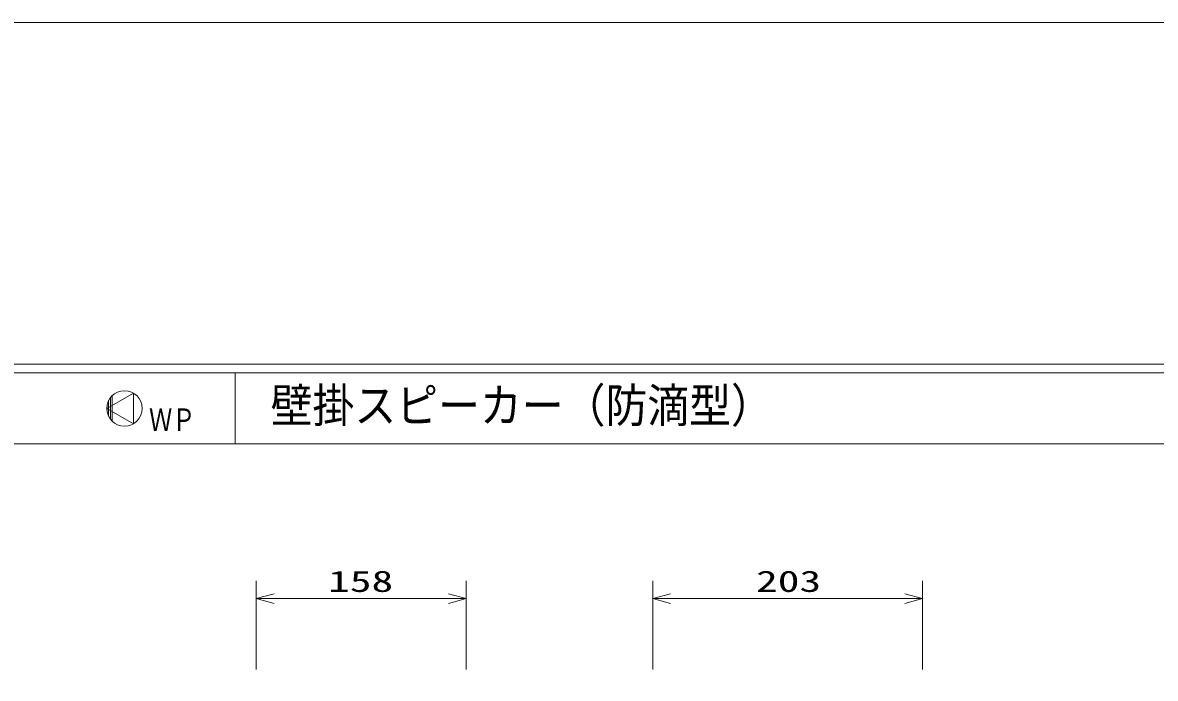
# Model space of a CAD drawing. Units: millimetres on the paper. Extents: x -401 to 401, y -280 to 280.
# Drawn here: x 130 to 257.9, y 205.6 to 279.5 of the extents above; entities that cross this region are included whole.
import ezdxf
from ezdxf.enums import TextEntityAlignment as Align

# ---------------------------------------------------------------- set-up
doc = ezdxf.new("R2010")
doc.units = ezdxf.units.MM
for name, color, linetype, lineweight in [('0-0_HOJO', 134, 'Continuous', 9), ('0-3_WAKU-M', 7, 'Continuous', 9), ('0-4_(J)SP', 7, 'Continuous', 9), ('0-6_SUNPO', 7, 'Continuous', 9), ('0-7_MOJI1', 7, 'Continuous', 9)]:
    doc.layers.add(name, color=color, linetype=linetype, lineweight=lineweight)
doc.styles.add('ＭＳ ゴシック', font='')
doc.styles.get('ＭＳ ゴシック').set_extended_font_data('MS Gothic')

# ---------------------------------------------------------------- blocks, each defined once
blk = doc.blocks.new('_OPEN30')
at = {"layer": '0-6_SUNPO'}
blk.add_line((0, 0), (-1, 0), dxfattribs=at)
blk.add_lwpolyline([(-1, 0.2679), (0, 0), (-1, -0.2679)], dxfattribs=at)

msp = doc.modelspace()

# ---------------------------------------------------------------- linework, layer by layer
at = {"layer": '0-0_HOJO'}
msp.add_line((-400.584, 279.547), (400.606, 279.547), dxfattribs=at)
at = {"layer": '0-3_WAKU-M', "color": 3}
msp.add_line((387.011, 240.017), (-386.989, 240.017), dxfattribs=at)
at = {"layer": '0-3_WAKU-M'}
for p, q in [((154.011, 240.017), (154.011, 232.017)), ((387.011, 232.017), (-386.989, 232.017))]:
    msp.add_line(p, q, dxfattribs=at)
at = {"layer": '0-3_WAKU-M', "color": 3}
msp.add_lwpolyline([(388.011, 241.017), (-387.989, 241.017), (-387.989, -240.983), (388.011, -240.983)], dxfattribs=at)
at = {"layer": '0-4_(J)SP'}
for p, q in [((139.712, 236.892), (139.712, 235.142)), ((139.913, 237.219), (139.913, 234.815)), ((140.112, 237.447), (140.112, 234.587)), ((140.115, 237.45), (140.115, 234.585))]:
    msp.add_line(p, q, dxfattribs=at)
msp.add_lwpolyline([(142.511, 237.749), (142.511, 234.285), (139.511, 236.017)], close=True, dxfattribs=at)
msp.add_circle((141.511, 236.017), 2, dxfattribs=at)
at = {"layer": '0-6_SUNPO'}
for p, q in [((156.394, 206.545), (156.394, 216.545)), ((180.094, 206.545), (180.094, 216.545)), ((201.157, 206.545), (201.157, 216.545)), ((231.607, 206.545), (231.607, 216.545)), ((158.394, 214.545), (178.094, 214.545)), ((203.157, 214.545), (229.607, 214.545))]:
    msp.add_line(p, q, dxfattribs=at)

# ---------------------------------------------------------------- block references
at = {"layer": '0-6_SUNPO', "xscale": 2, "yscale": 2, "rotation": 180}
for p in [(156.394, 214.545), (201.157, 214.545)]:
    msp.add_blockref('_OPEN30', p, dxfattribs=at)
at = {"layer": '0-6_SUNPO', "xscale": 2, "yscale": 2}
for p in [(180.094, 214.545), (231.607, 214.545)]:
    msp.add_blockref('_OPEN30', p, dxfattribs=at)

# ---------------------------------------------------------------- texts
at = {"layer": '0-4_(J)SP', "style": 'ＭＳ ゴシック', "width": 0.75}
msp.add_text('ＷＰ', height=2.566, dxfattribs=at).set_placement((144.28, 232.683), align=Align.BOTTOM_LEFT)
at = {"layer": '0-6_SUNPO', "style": 'ＭＳ ゴシック', "width": 1.5}
for s, p in [('158', (164.494, 214.583)), ('203', (212.811, 214.583))]:
    msp.add_text(s, height=2.405, dxfattribs=at).set_placement(p, align=Align.BOTTOM_LEFT)
at = {"layer": '0-7_MOJI1', "style": 'ＭＳ ゴシック', "width": 0.9}
msp.add_text('壁掛スピーカー（防滴型）', height=3.849, dxfattribs=at).set_placement((158.011, 233.277), align=Align.BOTTOM_LEFT)

doc.saveas('drawing.dxf')
